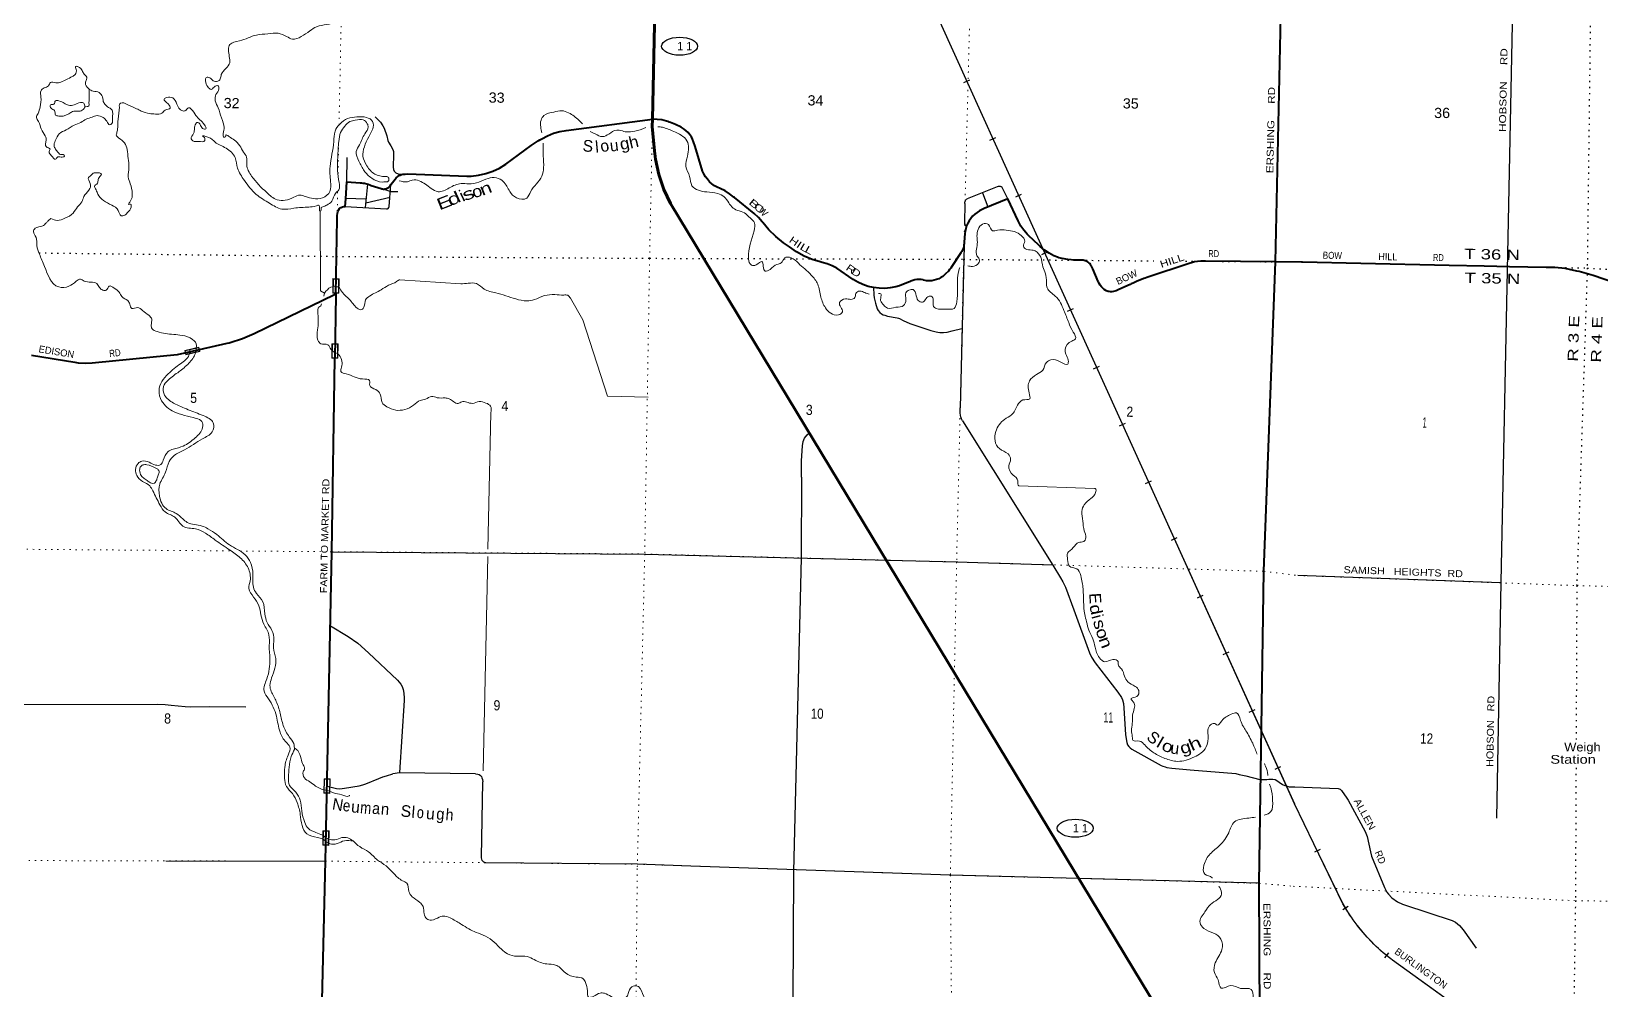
# Model space of a CAD drawing. Header units: feet. Extents: x -489137 to -242534, y 368785 to 558127.
# Drawn here: x -357801 to -330846, y 379357 to 395815 of the extents above; entities that cross this region are included whole.
import ezdxf
from ezdxf.enums import TextEntityAlignment as Align

# ---------------------------------------------------------------- set-up
doc = ezdxf.new("R2010")
doc.units = ezdxf.units.FT
doc.header["$LTSCALE"] = 70
doc.header["$PDMODE"] = 32
doc.header["$PDSIZE"] = 35
doc.linetypes.add('DOTTED', pattern=[1.5, 0.3, -1.2])
for name, color, linetype, lineweight in [('17', 7, 'Continuous', 25), ('23', 7, 'Continuous', 70), ('26', 7, 'Continuous', 40), ('27', 7, 'Continuous', 13), ('29', 7, 'Continuous', 25), ('34', 7, 'Continuous', 25), ('39', 7, 'Continuous', 13), ('6', 7, 'DOTTED', 25), ('61', 7, 'Continuous', 13), ('7', 7, 'DOTTED', 13)]:
    doc.layers.add(name, color=color, linetype=linetype, lineweight=lineweight)
for name, color, linetype in [('30', 7, 'Continuous'), ('41', 7, 'Continuous'), ('45', 7, 'Continuous')]:
    doc.layers.add(name, color=color, linetype=linetype)

msp = doc.modelspace()

# ---------------------------------------------------------------- linework, layer by layer
at = {"layer": '17'}
for centre in [(-346666.09, 395560.95), (-339869.85, 382128.61)]:
    msp.add_ellipse(centre, major_axis=(-309.24, 1), ratio=0.500121, dxfattribs=at)
at = {"layer": '23'}
for points in [[(-347133.64, 394306.17), (-347070, 397285.95), (-346938, 402604.95)], [(-336857.7, 376386.15), (-346824.29, 392857.56), (-346935.48, 393101.65), (-347020.54, 393356.02), (-347078.55, 393617.89), (-347085.95, 393664.83), (-347100.6, 393762.3), (-347136.27, 394182.87), (-347133.64, 394306.17)]]:
    msp.add_lwpolyline(points, dxfattribs=at)
at = {"layer": '26'}
for p, q in [((-335964.96, 391853.3), (-336433.02, 391857.41)), ((-352743.26, 381835.91), (-352719.42, 382977.9))]:
    msp.add_line(p, q, dxfattribs=at)
for points in [[(-336433.02, 391857.41), (-336433, 391857.95), (-336315.95, 397132.94), (-336315.42, 397156.84)], [(-352570.05, 391307.36), (-352550.38, 392588.95), (-352550, 392614.23), (-352548.75, 392638.95), (-352548.12, 392651.4), (-352542.33, 392688.44), (-352541.19, 392692.9), (-352534.88, 392717.63), (-352525.23, 392742.9), (-352523.98, 392745.62), (-352508.76, 392770.58), (-352483.74, 392791.23), (-352482.38, 392792.12), (-352481.69, 392792.47), (-352456.58, 392802.98), (-352431.69, 392805.58), (-352409, 392807.95), (-352400, 392941.95), (-352385, 393228.95), (-352155.76, 393216.16), (-352130.52, 393213.69), (-352105.76, 393210.23), (-352077.99, 393206.35), (-352038.79, 393196.61), (-352013.89, 393189.55), (-351988.79, 393180), (-351965, 393170.95), (-351794.51, 393117.16), (-351781.85, 393112.78), (-351768.81, 393109.74), (-351755.52, 393108.08), (-351742.12, 393107.82), (-351728.78, 393108.96), (-351715.62, 393111.48), (-351702.8, 393115.38), (-351690.46, 393120.58), (-351678.73, 393127.05), (-351667.75, 393134.72), (-351662.04, 393139.66), (-351639.96, 393164.59), (-351620.61, 393189.66), (-351553.43, 393276.68), (-351534.14, 393301.66), (-351509.12, 393323.05), (-351503.66, 393327.25), (-351484.87, 393338.81), (-351464.97, 393348.35), (-351444.19, 393355.75), (-351422.74, 393360.94), (-351400.87, 393363.86), (-351378.81, 393364.47), (-351336, 393365.95), (-350323, 393326.95), (-350291.03, 393327.56), (-350246.6, 393329.68), (-350120.05, 393344.71), (-349995.77, 393372.88), (-349875.11, 393413.89), (-349759.4, 393467.29), (-349649.91, 393532.49), (-349216, 393855.95), (-349094, 393934.79), (-349067.9, 393951.63), (-349044, 393966.38), (-349033.66, 393972.76), (-348935.19, 394024.14), (-348831.89, 394064.94), (-348724.89, 394094.72), (-348615.37, 394113.15), (-347133.64, 394306.17)], [(-342331.18, 391533.01), (-342371.2, 391530.02), (-342411.3, 391531.22), (-342426.06, 391533.22), (-342451.14, 391536.63), (-342476.06, 391543.31), (-342485.15, 391545.74), (-342520.01, 391551.26), (-342555.26, 391553.1), (-342590.5, 391551.24), (-342625.36, 391545.72), (-342659.45, 391536.57), (-342692.4, 391523.92), (-342697.63, 391521.53), (-342732, 391507.95), (-342888, 391446.95), (-342953.62, 391427.85), (-343047.5, 391409.44), (-343142.8, 391400.94), (-343238.46, 391402.46), (-343333.44, 391413.96), (-343426.7, 391435.33), (-343517.21, 391466.33), (-343603.99, 391506.62), (-343686.08, 391555.76), (-343966.46, 391747.74), (-344045.84, 391789.94), (-344129.19, 391823.62), (-344215.61, 391848.39), (-344251.03, 391855.78), (-344388.18, 391897.59), (-344526.08, 391955.64), (-344657.16, 392027.79), (-344779.98, 392113.24), (-344880.14, 392186.49), (-345011.96, 392290.17), (-345132.23, 392407.06), (-345236.68, 392531.97), (-345245.99, 392543.98), (-345311.12, 392618.17), (-345383.65, 392685.15), (-345726.34, 392963.76), (-345732.75, 392969.26), (-345806.78, 393025.79), (-345886.31, 393074.27), (-345970.48, 393114.16), (-345971.57, 393114.59), (-346021.5, 393136.99), (-346068.82, 393164.5), (-346113, 393196.8), (-346153.56, 393233.54), (-346190.06, 393274.31), (-346222.1, 393318.69), (-346249.32, 393366.16), (-346271.43, 393416.22), (-346399, 393838.95), (-346425.81, 393920.34), (-346442.76, 393962.78), (-346464.06, 394003.22), (-346489.46, 394041.2), (-346518.7, 394076.32), (-346551.45, 394108.2), (-346587.35, 394136.47), (-346606.64, 394149.34), (-346638.1, 394167.93), (-346739.5, 394218.7), (-346820.65, 394249.2), (-346845.88, 394258.69), (-346870.65, 394266.94), (-346894.07, 394274.75), (-346972.35, 394293.59), (-347052.16, 394304.15), (-347132.65, 394306.3), (-347133.64, 394306.17)], [(-336433.02, 391857.41), (-337632, 391867.95), (-337690, 391868.95), (-337716.13, 391869.15), (-337769.33, 391865.38), (-337821.85, 391856.08), (-337873.11, 391841.34), (-337895, 391834.95), (-338641.9, 391585.98), (-338667.16, 391577.56), (-338691.9, 391568.38), (-338818.19, 391521.52), (-338878.32, 391493.35), (-338911.65, 391477.74), (-338928.32, 391469.95), (-339119.13, 391380.77), (-339143.78, 391369.25), (-339169.13, 391358.14), (-339190.39, 391351.15), (-339214.68, 391345.89), (-339239.37, 391343.21), (-339264.22, 391343.12), (-339288.94, 391345.62), (-339294.26, 391346.51), (-339303.23, 391348.57), (-339321.76, 391354.36), (-339339.58, 391362.06), (-339347.34, 391366.42), (-339372.29, 391382.78), (-339397.34, 391404.26), (-339397.67, 391404.54), (-339420.59, 391428.8), (-339440.86, 391455.31), (-339458.24, 391483.8), (-339472.54, 391513.95), (-339474.03, 391517.63), (-339570, 391737.95), (-339598.01, 391793.43), (-339601.07, 391798.94), (-339610.95, 391814.12), (-339622.37, 391828.17), (-339635.2, 391840.96), (-339649.29, 391852.34), (-339664.49, 391862.18), (-339680.64, 391870.38), (-339697.56, 391876.84), (-339715.06, 391881.5), (-339732.95, 391884.31), (-339836, 391885.95), (-339876.73, 391886.69), (-339999.1, 391897.46), (-340092.93, 391912.92), (-340125.09, 391921.07), (-340150.16, 391927.42), (-340175.09, 391937.4), (-340237.61, 391962.43), (-340320.99, 392006.43), (-340399.32, 392058.89), (-340471.73, 392119.26), (-340494.25, 392140.86), (-340673.99, 392310.31), (-340698.93, 392334.05), (-340720.04, 392359.11), (-340753.99, 392399.41), (-340802.72, 392471.35), (-340843.66, 392547.99), (-340848.95, 392559.5), (-341028, 392940.95), (-341434, 392775.95), (-341512.71, 392734.17), (-341555.95, 392707.31), (-341596.14, 392676.08), (-341632.85, 392640.82), (-341665.67, 392601.91), (-341692.04, 392563.39), (-341716.34, 392520.67), (-341736.04, 392475.64), (-341750.92, 392428.79), (-341760.83, 392380.65), (-341765, 392342.95), (-341776.4, 392194.78), (-341778.31, 392169.94), (-341781.85, 392144.78), (-341783.44, 392133.49), (-341792.32, 392097.92), (-341804.87, 392063.48), (-341806.19, 392060.72), (-341818.18, 392035.63), (-341834.77, 392010.72), (-341991.01, 391776.06), (-342007.71, 391750.99), (-342027.7, 391726.06), (-342050.29, 391697.89), (-342098.26, 391649.47), (-342129.93, 391622.48), (-342147.56, 391608.22), (-342180.72, 391585.63), (-342216.05, 391566.62), (-342253.18, 391551.41), (-342291.7, 391540.16), (-342331.18, 391533.01)], [(-336689.27, 376556.02), (-336709, 381183.95), (-336629, 386541.95), (-336433.02, 391857.41)], [(-329790.09, 391218.78), (-330976.58, 391619.96), (-331215.94, 391689.89), (-331254.4, 391699.27), (-331279.34, 391705.36), (-331304.4, 391710.43), (-331455.57, 391741.04), (-331634.51, 391758.09), (-331728.85, 391758.95), (-331778.14, 391759.4), (-331778.85, 391759.41), (-332413.65, 391772.21), (-332848.43, 391785.01), (-333448.65, 391795.8), (-334964.11, 391826.81), (-335964.96, 391853.3)], [(-354913.91, 390353.56), (-354439.18, 390460.11), (-354401.13, 390468.65), (-354389.18, 390471.63), (-354383.83, 390472.97), (-354173.78, 390539), (-353971.78, 390626.62), (-352595.56, 391294.97), (-352570.05, 391307.36), (-352570.43, 391282.11), (-352587.07, 390197.89)], [(-357801.89, 390256.44), (-357052.71, 390131.72), (-356996.73, 390124.32), (-356876.32, 390117.74), (-356755.89, 390123.78), (-356699, 390128.95), (-355475.24, 390247.04), (-355293.79, 390268.2), (-354913.91, 390353.56)], [(-352719.42, 382977.9), (-352638, 386877.95), (-352587.07, 390197.89)], [(-352846.95, 377503.94), (-352749, 381560.95), (-352743.26, 381835.91)]]:
    msp.add_lwpolyline(points, dxfattribs=at)
at = {"layer": '29'}
for p, q in [((-352385, 393228.95), (-352375, 393647.95)), ((-352029, 393191.95), (-352065.47, 392787.81)), ((-351655.34, 392805.98), (-351624, 393184.95)), ((-341213.86, 393144.61), (-341726.1, 392939.71)), ((-341465, 393042.95), (-341371, 392802.95)), ((-341028, 392940.95), (-341120.17, 393123.35)), ((-352409, 392807.95), (-351704.11, 392766.13)), ((-352399, 392948.95), (-352054, 392937.95)), ((-352059, 392870.95), (-351641, 392969.95)), ((-341781, 392139.95), (-341849, 389348.95)), ((-332562.32, 386344.84), (-336046.42, 386469.85)), ((-352664, 385602.95), (-352359.23, 385419.63)), ((-355491, 381566.95), (-352751, 381562.95))]:
    msp.add_line(p, q, dxfattribs=at)
for points in [[(-332297.03, 399330.73), (-332562.56, 386355.9), (-332637.09, 382301.84)], [(-351895, 394349.95), (-351806.71, 394255.36), (-351762.33, 394195.42), (-351740.15, 394153.25), (-351697.99, 394020.05), (-351680.24, 393940.14), (-351669.15, 393913.5), (-351624.77, 393851.34), (-351591.49, 393784.75), (-351580.4, 393751.45), (-351580.4, 393700.39), (-351589.27, 393485.07), (-351582.62, 393440.67), (-351567.09, 393411.81), (-351540.46, 393385.18), (-351502.75, 393369.64), (-351414, 393360.76)], [(-351741, 393104.95), (-351634, 393067.95), (-351508, 393062.95)], [(-341120.17, 393123.35), (-341128.58, 393134.15), (-341141.89, 393143.03), (-341155.2, 393148.58), (-341175.17, 393150.8), (-341191.81, 393150.8), (-341213.86, 393144.61)], [(-351704.11, 392766.13), (-351684.69, 392769.17), (-351671.38, 392775.83), (-351661.39, 392788.04), (-351655.34, 392805.98)], [(-341767.07, 392858.96), (-341767, 392833.95), (-341773, 392548.95)], [(-341767.07, 392858.96), (-341766.19, 392879.42), (-341763.42, 392894.4), (-341756.21, 392909.39), (-341747.88, 392921.04), (-341737.35, 392932.14), (-341726.1, 392939.71)], [(-341773, 392548.95), (-341770.9, 392520.9), (-341766.46, 392504.81), (-341762.03, 392494.27), (-341754.81, 392483.72), (-341738.73, 392465.96)], [(-343338.76, 391414.6), (-343331.83, 391291.62), (-343323.51, 391237.23), (-343300.77, 391147.32), (-343271.92, 391051.87), (-343256.39, 391020.78), (-343229.76, 390988.6), (-343196.48, 390963.07), (-343169.85, 390949.75), (-343143.23, 390939.76), (-343094.42, 390925.33), (-342930.23, 390896.47), (-342905.82, 390889.82), (-342889.17, 390882.05), (-342825.94, 390849.85), (-342710.57, 390801.01), (-342353.34, 390676.69), (-342260.7, 390653.39), (-342231.85, 390647.84), (-342195.8, 390643.39), (-342163.07, 390642.29), (-342130.9, 390643.4), (-342071.55, 390650.05), (-341982.8, 390670.03), (-341818.61, 390714.43)], [(-341806.34, 389125.11), (-341823.02, 389161.56), (-341836.33, 389194.86), (-341841.88, 389218.17), (-341846.87, 389262.58), (-341849, 389348.95)], [(-341806.34, 389125.11), (-340253, 386644.95), (-340124.74, 386430.51)], [(-344575.29, 388157.95), (-344571.04, 388441.18), (-344555.5, 388696.48), (-344542.19, 388771.95), (-344520, 388829.67), (-344475.63, 388885.17), (-344442.34, 388916.25)], [(-344575.29, 388157.95), (-344577, 386774.95), (-344710, 381386.95), (-344725.09, 378035.95)], [(-352638, 386877.95), (-347266, 386838.95), (-341908, 386702.95), (-340255, 386650.95)], [(-340124.74, 386430.51), (-340085.64, 386363.25), (-340040.16, 386267.8), (-339893.72, 385881.53), (-339627.46, 385144.49), (-339589.73, 385064.56), (-339529.83, 384971.33), (-339139.31, 384465.17), (-339077.18, 384376.36), (-339059.43, 384336.42), (-339043.9, 384272.02), (-339037.25, 384194.34), (-339006.18, 383732.58)], [(-352359.23, 385419.63), (-352192.18, 385304.95), (-352010.23, 385140.67), (-351513.19, 384674.46), (-351456.61, 384601.19), (-351434.42, 384561.23), (-351415.56, 384510.17), (-351401.14, 384450.23), (-351397.51, 384364)], [(-359454, 384187.95), (-358118, 384252.95), (-355637, 384257.57)], [(-355637, 384257.57), (-355502.79, 384252.66), (-355400.72, 384241.56), (-355161.08, 384221.58), (-355065.66, 384214.92), (-354743.92, 384217.14), (-354118.18, 384214.92)], [(-351397.51, 384364), (-351397, 384324.95), (-351478, 383085.95)], [(-339006.18, 383732.58), (-338986.21, 383599.36), (-338971.23, 383561.62), (-338951.26, 383533.87), (-338926.85, 383509.45), (-338897.46, 383488.36), (-338393.78, 383207.53), (-338364.94, 383195.32), (-338328.32, 383182), (-338298.37, 383174.23), (-338214.06, 383159.8), (-337894.55, 383133.16), (-337113.52, 383066.56), (-337055.81, 383053.24), (-336940.45, 383026.6), (-336700.81, 382968.88), (-336649.76, 382964.44), (-336581, 382968.88), (-336545.48, 382973.32), (-336478.91, 382973.32), (-336438.99, 382964.44), (-336405.69, 382948.9), (-336367.99, 382920.04), (-336308.06, 382882.3), (-336270.36, 382862.33), (-336229.55, 382849.56), (-336197.94, 382842.9), (-336170.2, 382840.68), (-336101.36, 382840.32)], [(-352722.1, 382849.6), (-352560.52, 382809.61), (-352500.61, 382807.39), (-352422.94, 382816.27), (-352172.21, 382856.23), (-352107.86, 382873.99), (-352059.04, 382893.97), (-351834.93, 382982.77), (-351763.93, 383011.63), (-351704.02, 383031.61), (-351591.31, 383062.09)], [(-350171, 383060.95), (-351480, 383081.95), (-351591.31, 383062.09)], [(-350171, 383060.95), (-350129.7, 383056.04), (-350111.95, 383049.38), (-350087.54, 383033.84), (-350070.9, 383014.97), (-350060.92, 382994.99), (-350052.04, 382968.35), (-350044.77, 382926.93)], [(-350069.22, 381622.93), (-350070, 381631.95), (-350044.77, 382926.93)], [(-336101.36, 382840.32), (-335353.23, 382809.22), (-335337.25, 382806.03), (-335320.02, 382797.98), (-335297.29, 382778.84), (-335202.98, 382644.52), (-335180.53, 382608.98), (-334888.08, 382075.24), (-334854.96, 381985.66), (-334801.77, 381723.44), (-334782.05, 381651.86), (-334559.55, 381108.95), (-334517.24, 381032.63), (-334491.67, 380994.25), (-334430.17, 380934.03), (-334335.02, 380863.12), (-334248.3, 380825.47), (-334216.73, 380811.95), (-333398.32, 380546.5), (-333341.12, 380517.99), (-333270.44, 380456.95), (-333209.74, 380383.28), (-332983.32, 380067.61)], [(-349993, 381535.95), (-350013.78, 381540.86), (-350027.1, 381548.63), (-350044.85, 381563.06), (-350057.05, 381577.49), (-350064.82, 381597.47), (-350069.22, 381622.93)], [(-336709, 381183.95), (-342018, 381324.95), (-346475, 381475.95), (-347390, 381511.95), (-349993, 381535.95)]]:
    msp.add_lwpolyline(points, dxfattribs=at)
at = {"layer": '34', "lineweight": 13}
for p, q in [((-346609.78, 405715.33), (-336103, 382538.95)), ((-336101.42, 382538.38), (-335270.93, 380832.22)), ((-334422.52, 379865.6), (-327045.87, 374549.69))]:
    msp.add_line(p, q, dxfattribs=at)
at = {"layer": '34'}
for p, q in [((-341783.21, 394939.07), (-341682.47, 394984.74)), ((-341337.27, 393949.07), (-341236.53, 393994.74)), ((-340892.19, 392973.61), (-340791.45, 393019.28)), ((-340446.25, 391983.61), (-340345.51, 392029.28)), ((-340001.16, 391008.14), (-339900.42, 391053.81)), ((-339555.23, 390018.15), (-339454.49, 390063.82)), ((-339110.14, 389042.68), (-339009.4, 389088.35)), ((-338664.2, 388052.69), (-338563.46, 388098.36)), ((-338219.12, 387077.22), (-338118.38, 387122.89)), ((-337773.18, 386087.22), (-337672.44, 386132.89)), ((-337328.1, 385111.76), (-337227.36, 385157.43)), ((-336882.16, 384121.76), (-336781.42, 384167.43)), ((-336437.07, 383146.29), (-336336.33, 383191.96)), ((-335661.68, 381764.33), (-335762.02, 381715.49)), ((-335181.21, 380785.55), (-335276.76, 380727.9)), ((-334487.07, 379988.08), (-334557.27, 379901.35))]:
    msp.add_line(p, q, dxfattribs=at)
for points in [[(-347148.12, 406721.89), (-346906.18, 406358.34), (-346855.78, 406236.49), (-346802.91, 406116.55), (-346747.94, 405997.45), (-346691.3, 405878.23), (-346632.15, 405760.85), (-346608.79, 405715.81), (-336105.78, 382547.76)], [(-328144.13, 375339.8), (-334423.18, 379864.7), (-334450.81, 379885.76), (-334494.01, 379919.44), (-334536.55, 379953.87), (-334578.56, 379989.31), (-334619.78, 380025.21), (-334660.74, 380061.97), (-334700.61, 380099.34), (-334740.24, 380137.57), (-334778.77, 380176.42), (-334816.93, 380215.85), (-334854.25, 380255.75), (-334891.06, 380296.65), (-334926.79, 380338.17), (-334961.96, 380380), (-334996.61, 380422.84), (-335030.3, 380465.88), (-335063.32, 380509.65), (-335095.41, 380554.31), (-335126.77, 380599.01), (-335157.5, 380644.43), (-335187.27, 380690.77), (-335216.33, 380737.12), (-335244.59, 380783.95), (-335271.91, 380831.7), (-336105.77, 382548.2)]]:
    msp.add_lwpolyline(points, dxfattribs=at)
at = {"layer": '34', "lineweight": 13}
msp.add_arc((-332536.42, 382376.68), 3140.53, 209.45792, 233.08938, dxfattribs=at)
at = {"layer": '39'}
for p, q in [((-351470, 391550.95), (-350426, 391479.95)), ((-352767, 391320.95), (-352778.04, 391268.75)), ((-349910, 389264.95), (-349958.78, 386920.32)), ((-340838, 388011.95), (-339540.66, 387963.59)), ((-349961.37, 386796.17), (-350038, 383112.95))]:
    msp.add_line(p, q, dxfattribs=at)
for points in [[(-352840, 392725.95), (-352837, 391356.95), (-352767, 391320.95)], [(-348541, 391230.95), (-348330, 390862.95), (-347903, 389551.95), (-347205, 389533.95)]]:
    msp.add_lwpolyline(points, dxfattribs=at)
msp.add_arc((-351705.33, 393275.16), 46.63, 246.98073, 92.10332, dxfattribs=at)
for points in [[(-352438, 396259.95), (-352457, 396160.95), (-352507, 396066.95), (-352577, 395986.95), (-352725, 395933.95), (-352903, 395893.95), (-353019, 395824.95), (-353167, 395724.95), (-353317, 395682.95), (-353418, 395727.95), (-353563, 395781.95), (-353738, 395773.95), (-353937, 395752.95), (-354229, 395650.95), (-354391, 395589.95), (-354401, 395383.95), (-354395, 395276.95), (-354461, 395178.95), (-354539, 395072.95), (-354558, 394997.95), (-354601, 394957.95), (-354679, 394968.95), (-354735, 395017.95), (-354796, 395024.95), (-354808, 394964.95), (-354769, 394862.95), (-354715, 394817.95), (-354662, 394857.95), (-354595, 394882.95), (-354580, 394828.95), (-354630, 394733.95), (-354643, 394622.95), (-354592, 394502.95), (-354536, 394328.95), (-354489, 394164.95), (-354505, 394059.95), (-354493, 393996.95), (-354467, 394004.95), (-354460, 394038.95), (-354414, 394013.95), (-354312, 393947.95), (-354222, 393851.95), (-354157, 393739.95), (-354104, 393656.95), (-354101, 393525.95), (-354019, 393330.95), (-353758, 393046.95), (-353581, 392924.95), (-353442, 392913.95), (-353292, 392967.95), (-353189, 393003.95), (-353090, 392977.95), (-352959, 392943.95), (-352801, 392956.95), (-352673, 393067.95), (-352663, 393235.95), (-352670, 393494.95), (-352606, 393921.95), (-352585, 394099.95), (-352505, 394223.95), (-352371, 394317.95), (-352209, 394345.95), (-352045, 394337.95), (-351941, 394265.95), (-351937, 394140.95), (-352007, 394005.95), (-352082, 393830.95), (-352106, 393667.95), (-352037, 393504.95), (-351900, 393361.95), (-351723, 393321.95), (-351707.04, 393321.76)], [(-356567.76, 394609.42), (-356590.71, 394714.77), (-356638.55, 394765.85), (-356737.22, 394789.24), (-356821.48, 394834.69), (-356872.82, 394930.27), (-356855.95, 394988.68), (-356851.39, 395031.06), (-356895.22, 395080.07), (-356928.75, 395145.13), (-356994.67, 395204.51), (-357041.01, 395213.14), (-357031.54, 395162.51), (-357048.78, 395073.8), (-357099.68, 395040.05), (-357294.71, 394945.35), (-357381.71, 394932.23), (-357474.54, 394937.36), (-357509.59, 394879.17), (-357580.71, 394843.64), (-357635.79, 394797.81), (-357637.15, 394686.68), (-357651.3, 394521.15), (-357687.03, 394406.38), (-357714.15, 394335.98), (-357676.65, 394264.81), (-357631.74, 394138.99), (-357562.5, 394020.97), (-357547.34, 393939.96), (-357560.27, 393873.43), (-357548.6, 393836.91), (-357480.49, 393791.65), (-357497.26, 393741.33), (-357459.57, 393686.33), (-357387.67, 393620.82), (-357344.79, 393658.71), (-357270.11, 393655.8), (-357231.52, 393673.54), (-357253.43, 393698.04), (-357299.85, 393700.61), (-357331.91, 393721.2), (-357373.65, 393776.25), (-357409.23, 393839.31), (-357389.84, 393938.1), (-357321.72, 394058.55), (-357203.79, 394123.84), (-357065.47, 394205.06), (-356951.8, 394252.22), (-356860.25, 394307.73), (-356754.78, 394344.88), (-356673.71, 394368.17), (-356569.08, 394336.63), (-356507.25, 394273.26), (-356453.48, 394212), (-356418.9, 394231.8), (-356407.67, 394324.62), (-356404.59, 394411.48), (-356423.99, 394476.37), (-356478.11, 394509.34), (-356530.07, 394554.41), (-356567.76, 394609.42)], [(-356883.92, 394518.17), (-356901.33, 394581.01), (-356955.7, 394593.78), (-357065.21, 394556.68), (-357162.28, 394545.69), (-357236.57, 394580.92), (-357328.96, 394622.43), (-357389.53, 394623.14), (-357414.46, 394566.85), (-357473.21, 394551.38), (-357461.76, 394496.68), (-357405.72, 394455.61), (-357392.11, 394413.01), (-357386.49, 394376.57), (-357330.13, 394361.76), (-357269.6, 394357.01), (-357210.82, 394374.5), (-357158, 394400.15), (-357092.92, 394437.78), (-356997.94, 394442.72), (-356929.06, 394460.1), (-356896.38, 394490.02), (-356883.92, 394518.17)], [(-352728, 392829.95), (-352797, 392802.95), (-352824, 392790.95), (-352822, 392750.95), (-352841, 392724.95), (-352860, 392825.95), (-352906, 392819.95), (-353038, 392797.95), (-353294, 392777.95), (-353499, 392762.95), (-353711, 392863.95), (-353940, 393015.95), (-354143, 393254.95), (-354259, 393468.95), (-354302, 393646.95), (-354457, 393808.95), (-354644, 393911.95), (-354768, 393999.95), (-354862, 394019.95), (-354830, 393990.95), (-354823, 393939.95), (-354930, 393922.95), (-355029, 393934.95), (-355055, 393968.95), (-355015, 394061.95), (-355000, 394147.95), (-354977, 394228.95), (-354957, 394248.95), (-354922, 394242.95), (-354887, 394178.95), (-354825, 394135.95), (-354806, 394139.95), (-354828, 394212.95), (-354906, 394294.95), (-354975, 394371.95), (-355057, 394480.95), (-355105, 394504.95), (-355146, 394458.95), (-355201, 394449.95), (-355253, 394476.95), (-355300, 394567.95), (-355373, 394671.95), (-355476, 394680.95), (-355523, 394651.95), (-355453, 394569.95), (-355418, 394496.95), (-355503, 394461.95), (-355558, 394411.95), (-355672, 394394.95), (-355771, 394403.95), (-355915, 394445.95), (-355994, 394487.95), (-356146, 394555.95), (-356271, 394579.95), (-356286, 394559.95), (-356290, 394512.95), (-356313, 394308.95), (-356321, 394133.95), (-356336, 394064.95), (-356343, 394036.95), (-356297, 393983.95), (-356203, 393899.95), (-356156, 393785.95), (-356139, 393633.95), (-356125, 393478.95), (-356137, 393314.95), (-356102, 393195.95), (-356068, 393036.95), (-356112, 392881.95), (-356131, 392843.95), (-356097, 392845.95), (-356089, 392794.95), (-356143, 392710.95), (-356196, 392658.95), (-356259, 392647.95), (-356308, 392738.95), (-356422, 392830.95), (-356660, 393019.95), (-356689, 393092.95), (-356713, 393165.95), (-356678, 393193.95), (-356655, 393256.95), (-356628, 393320.95), (-356599, 393358.95), (-356702, 393387.95), (-356765, 393358.95), (-356789, 393328.95), (-356820, 393304.95), (-356789, 393201.95), (-356813, 393088.95), (-356899, 392976.95), (-356934, 392889.95), (-357008, 392801.95), (-357084, 392695.95), (-357226, 392604.95), (-357356, 392567.95), (-357469, 392600.95)], [(-356883.92, 394518.17), (-356845.19, 394524.82), (-356818.63, 394530.14), (-356811.54, 394581.49), (-356807.63, 394646.6), (-356806.96, 394701.15), (-356808, 394820.57)], [(-349030.93, 394071.15), (-349052, 394174.95), (-349047, 394289.95), (-348996, 394370.95), (-348829, 394428.95), (-348690, 394451.95), (-348573, 394415.95), (-348397, 394290.95), (-348336.48, 394226.5)], [(-351723.56, 393232.24), (-351774, 393226.95), (-351953, 393293.95), (-352085, 393418.95), (-352174, 393587.95), (-352220, 393749.95), (-352166, 393866.95), (-352073, 394056.95), (-352015, 394173.95), (-352031, 394228.95), (-352100, 394297.95), (-352238, 394287.95), (-352329, 394266.95), (-352417, 394186.95), (-352489, 394079.95), (-352521, 393926.95), (-352540, 393654.95), (-352543, 393423.95), (-352516, 393217.95), (-352521, 393094.95), (-352578, 393032.95), (-352639, 392899.95), (-352728, 392829.95)], [(-348200, 394096.95), (-348115, 394052.95), (-347992, 394008.95), (-347883, 394051.95), (-347747, 394119.95), (-347702, 394117.95), (-347599, 394092.95), (-347482, 394093.95), (-347301, 394138.95), (-347246.41, 394162.53)], [(-347038.25, 394176.79), (-346963, 394167.95), (-346768, 394096.95), (-346640, 394032.95), (-346540, 393936.95), (-346532, 393674.95), (-346557, 393496.95), (-346494, 393320.95), (-346454, 393164.95), (-346344, 393086.95), (-346200, 393057.95), (-346012, 393028.95), (-345902, 392975.95), (-345823, 392871.95), (-345749, 392780.95), (-345641, 392730.95), (-345529, 392680.95), (-345457, 392612.95), (-345379, 392525.95), (-345387, 392391.95), (-345483, 391930.95), (-345456, 391822.95), (-345430, 391798.95), (-345353, 391805.95), (-345254, 391860.95), (-345229, 391781.95), (-345197, 391696.95), (-345112, 391725.95), (-344994, 391813.95), (-344921, 391838.95), (-344863, 391924.95), (-344752, 391927.95), (-344626, 391833.95), (-344404, 391630.95), (-344295, 391473.95), (-344239, 391252.95), (-344161, 391065.95), (-344071, 390973.95), (-343940, 390944.95), (-343871, 390999.95), (-343898, 391076.95), (-343919, 391160.95), (-343818, 391219.95), (-343723, 391212.95), (-343654, 391241.95), (-343641, 391310.95), (-343572, 391355.95), (-343485, 391328.95), (-343408.72, 391299.68)], [(-351485.42, 393250.52), (-351343, 393232.95), (-351259, 393260.95), (-351138, 393247.95), (-350933, 393117.95), (-350815, 393061.95), (-350624, 393126.95), (-350421, 393202.95), (-350290, 393197.95), (-350116, 393223.95), (-349956, 393290.95), (-349814, 393300.95), (-349696, 393236.95), (-349583, 393063.95), (-349469, 392955.95), (-349292, 392951.95), (-349226, 393059.95), (-349033, 393329.95), (-349002, 393475.95), (-349010, 393673.95), (-349010.74, 393895.95)], [(-357469, 392600.95), (-357518, 392552.95), (-357551, 392520.95), (-357606, 392473.95), (-357737, 392432.95), (-357766, 392375.95), (-357721, 392276.95), (-357709, 392138.95), (-357664, 391990.95), (-357576, 391779.95), (-357332, 391425.95), (-357158, 391437.95), (-357030, 391524.95), (-356959, 391560.95), (-356894, 391527.95), (-356777, 391509.95), (-356679, 391482.95), (-356633, 391416.95), (-356573, 391371.95), (-356515, 391369.95), (-356467, 391439.95), (-356379, 391405.95), (-356293, 391334.95), (-356249, 391260.95), (-356147, 391190.95), (-356110, 391127.95), (-356076, 391056.95), (-355977, 391071.95), (-355891, 391022.95), (-355785, 390938.95), (-355733, 390870.95), (-355744, 390771.95), (-355727, 390707.95), (-355641, 390659.95), (-355498, 390625.95), (-355213, 390593.95), (-355032, 390523.95), (-354963, 390419.95), (-354968.33, 390385.07)], [(-341717.83, 391786.91), (-341636, 391779.95), (-341530, 391833.95), (-341521, 391905.95), (-341559, 391960.95), (-341568, 392073.95), (-341552, 392197.95), (-341559, 392298.95), (-341539, 392411.95), (-341463, 392505.95), (-341361, 392495.95), (-341291, 392390.95), (-341208, 392401.95), (-341057, 392399.95), (-340912, 392375.95), (-340797, 392306.95), (-340738, 392209.95), (-340759, 392125.95), (-340703, 392069.95), (-340592, 392056.95), (-340527, 392021.95), (-340452, 391904.95), (-340441, 391833.95), (-340368, 391589.95), (-340352, 391408.95), (-340214, 391267.95), (-340125, 391155.95), (-340065, 391023.95), (-339983, 390813.95), (-339905, 390650.95), (-339866, 390533.95), (-339931, 390494.95), (-340010, 390436.95), (-340035, 390271.95), (-339990, 390165.95), (-340000, 390101.95), (-340119, 390133.95), (-340288, 390175.95), (-340366, 390129.95), (-340430, 389995.95), (-340536, 389919.95), (-340654, 389814.95), (-340663, 389604.95), (-340652, 389502.95), (-340769, 389484.95), (-340861, 389392.95), (-340964, 389229.95), (-341086, 389150.95), (-341234, 388943.95), (-341248, 388782.95), (-341173, 388648.95), (-341025, 388557.95), (-340980, 388466.95), (-341011, 388355.95), (-340937, 388194.95), (-340859, 388094.95), (-340838, 388011.95), (-340832.53, 388011.5)], [(-342727, 391372.95), (-342657, 391381.95), (-342601, 391271.95), (-342550, 391178.95), (-342475, 391171.95), (-342418, 391245.95), (-342343, 391264.95), (-342309, 391201.95), (-342305, 391092.95), (-342259, 391053.95), (-342099, 391045.95), (-341950, 391057.95), (-341904, 391170.95), (-341893, 391384.95), (-341873, 391701.95), (-341854.28, 391761.09)], [(-352767, 391320.95), (-352660, 391419.95), (-352516, 391425.95)], [(-352516, 391425.95), (-352458, 391329.95), (-352336, 391210.95), (-352205, 391063.95), (-352126, 391036.95), (-352089, 391078.95), (-352060, 391203.95), (-351992, 391269.95), (-351793, 391376.95), (-351669, 391453.95), (-351527, 391518.95), (-351499, 391538.95), (-351470, 391550.95)], [(-350426, 391479.95), (-350297, 391489.95), (-350156, 391482.95), (-350022, 391389.95), (-349826, 391324.95), (-349482, 391219.95), (-349287, 391186.95), (-349161, 391207.95), (-348987, 391276.95), (-348811, 391294.95), (-348654, 391286.95), (-348587, 391281.95), (-348541, 391230.95)], [(-352816.58, 391136.79), (-352830, 391101.95), (-352865, 391075.95), (-352875, 391059.95), (-352880, 390964.95), (-352884, 390691.95), (-352878, 390509.95), (-352828, 390450.95), (-352709, 390431.95), (-352656, 390355.95), (-352534.11, 390277.01)], [(-343250.8, 391314.91), (-343212, 391306.95), (-343212, 391234.95), (-343214, 391190.95), (-343161, 391114.95), (-343095, 391061.95), (-342951, 391075.95), (-342819, 391104.95), (-342780, 391205.95), (-342780, 391326.95), (-342727, 391372.95)], [(-352798.15, 381944.42), (-352887, 381968.95), (-353068, 382032.95), (-353152, 382175.95), (-353182, 382365.95), (-353236, 382568.95), (-353316, 382722.95), (-353420, 382847.95), (-353451, 382987.95), (-353448, 383179.95), (-353393, 383382.95), (-353361, 383525.95), (-353427, 383607.95), (-353530, 383776.95), (-353593, 384055.95), (-353729, 384350.95), (-353804, 384484.95), (-353757, 384692.95), (-353704, 385037.95), (-353715, 385267.95), (-353721, 385451.95), (-353806, 385634.95), (-353858, 385794.95), (-353893, 385950.95), (-353984, 386099.95), (-354065, 386247.95), (-354043, 386380.95), (-354079, 386599.95), (-354212, 386772.95), (-354396, 386908.95), (-354642, 387077.95), (-354813, 387198.95), (-354983, 387269.95), (-355199, 387316.95), (-355336, 387469.95), (-355501, 387560.95), (-355594, 387684.95), (-355715, 387922.95), (-355768, 388007.95), (-355892, 388086.95), (-355990, 388186.95), (-356013, 388289.95), (-355969, 388394.95), (-355902, 388433.95), (-355777, 388414.95), (-355669, 388366.95), (-355578, 388373.95), (-355536, 388449.95), (-355454, 388596.95), (-355365, 388639.95), (-355192, 388692.95), (-354989, 388833.95), (-354859, 389011.95), (-354872, 389114.95), (-354970, 389166.95), (-355170, 389219.95), (-355351, 389282.95), (-355564, 389468.95), (-355609, 389646.95), (-355560, 389801.95), (-355450, 389935.95), (-355238, 390107.95), (-355094.3, 390251.79), (-355077, 390355.95)], [(-354968.33, 390385.08), (-354983, 390288.95), (-355096, 390115.95), (-355265, 389970.95), (-355451, 389826.95), (-355533, 389714.95), (-355513, 389568.95), (-355359, 389431.95), (-355106, 389317.95), (-354851, 389215.95), (-354676, 389090.95), (-354698, 388936.95), (-354859, 388817.95), (-355173, 388627.95), (-355348, 388530.95), (-355434, 388428.95), (-355495, 388243.95), (-355596, 388038.95), (-355601, 387834.95), (-355488, 387618.95), (-355313, 387535.95), (-355201, 387441.95), (-355123, 387381.95), (-354870, 387318.95), (-354769, 387272.95), (-354617, 387173.95), (-354397, 386995.95), (-354131, 386826.95), (-354037, 386692.95), (-353997, 386493.95), (-353988, 386271.95), (-353937, 386161.95), (-353827, 386018.95), (-353790, 385808.95), (-353751, 385664.95), (-353670, 385527.95), (-353636, 385363.95), (-353643, 385224.95), (-353603, 385046.95), (-353619, 384880.95), (-353674, 384711.95), (-353704, 384582.95), (-353681, 384479.95), (-353594, 384304.95), (-353528, 384103.95), (-353474, 383892.95), (-353371, 383699.95), (-353294, 383581.95), (-353283, 383480.95)], [(-352534.11, 390277.01), (-352517, 390256.95), (-352466, 390149.95), (-352476, 390046.95), (-352483, 389971.95), (-352394, 389932.95), (-352113, 389844.95), (-351992, 389816.95), (-351989, 389733.95), (-351885, 389661.95), (-351809, 389585.95), (-351778, 389442.95), (-351694, 389368.95), (-351543, 389309.95), (-351386, 389320.95), (-351237, 389397.95), (-351121, 389476.95), (-351030, 389499.95), (-350927, 389545.95), (-350830, 389523.95), (-350693, 389518.95), (-350626, 389505.95), (-350544, 389451.95), (-350472, 389422.95), (-350409, 389452.95), (-350324, 389447.95), (-350225, 389425.95), (-350108, 389456.95), (-349993, 389431.95), (-349913, 389377.95), (-349910, 389264.95)], [(-355661, 388311.95), (-355818, 388372.95), (-355885, 388368.95), (-355922, 388341.95), (-355942, 388278.95), (-355913, 388185.95), (-355863, 388136.95), (-355799, 388091.95), (-355737, 388055.95), (-355689, 388055.95), (-355662, 388085.95), (-355639, 388141.95), (-355616, 388210.95), (-355605, 388260.95), (-355621, 388286.95), (-355661, 388311.95)], [(-339540.66, 387963.59), (-339528, 387961.95), (-339521, 387893.95), (-339603, 387791.95), (-339715, 387685.95), (-339757, 387570.95), (-339741, 387404.95), (-339716, 387236.95), (-339690, 387115.95), (-339725, 387052.95), (-339812, 387037.95), (-339904, 386949.95), (-340002, 386852.95), (-340001, 386742.95), (-339970, 386629.95), (-339846, 386585.95), (-339776, 386467.95), (-339737, 386238.95), (-339706, 385801.95), (-339676, 385675.95), (-339636, 385530.95), (-339567, 385381.95), (-339531, 385240.95), (-339505, 385148.95), (-339455, 385054.95), (-339360, 384987.95), (-339226, 385026.95), (-339134, 384994.95), (-339129, 384930.95), (-339075, 384864.95), (-339024, 384738.95), (-338969, 384645.95), (-338840, 384564.95), (-338781, 384491.95), (-338814, 384390.95), (-338912, 384355.95), (-338860, 384276.95), (-338857, 384183.95), (-338885, 384068.95), (-338891, 383927.95), (-338906, 383808.95), (-338890, 383701.95), (-338880, 383639.95), (-338769, 383626.95), (-338677, 383558.95), (-338519, 383423.95), (-338332, 383328.95), (-338113, 383277.95), (-337825, 383352.95), (-337625, 383516.95), (-337590, 383729.95), (-337585, 383842.95), (-337530, 383917.95), (-337473, 383926.95), (-337433, 383899.95), (-337353, 383973.95), (-337190, 384086.95), (-337101, 384112.95), (-337032, 383981.95), (-336939, 383802.95), (-336823, 383587.95), (-336745.9, 383400.7)], [(-353283, 383480.95), (-353337, 383359.95), (-353372, 383176.95), (-353386, 383002.95), (-353365, 382864.95), (-353260, 382746.95), (-353185, 382608.95), (-353157, 382425.95), (-353106, 382229.95), (-353043, 382121.95), (-352917, 382057.95), (-352796.88, 382009.75)], [(-353284.67, 383507), (-353226.65, 383461.86), (-353167.76, 383323.75), (-353130.71, 383216.22), (-353107.22, 383155.32), (-353132.14, 383099.03), (-353111.19, 382995.72), (-353019.15, 382925.93), (-352921.07, 382854.05), (-352781.02, 382788.52), (-352779.9, 382788.26)], [(-336622, 383240.95), (-336601, 383192.95), (-336563, 383046.95), (-336562.48, 383037.03)], [(-352779.9, 382788.26), (-352668.52, 382762.32), (-352611.52, 382735.22), (-352470.55, 382703.25), (-352343.56, 382683.56), (-352333.48, 382694.03)], [(-336533.58, 382886.48), (-336511, 382825.95), (-336481, 382605.95), (-336510, 382413.95), (-336622.76, 382354.39)], [(-336775.17, 382320.08), (-336887, 382302.95), (-337136, 382237.95), (-337235, 382050.95), (-337389, 381836.95), (-337551, 381688.95), (-337660, 381493.95), (-337646, 381337.95), (-337519, 381279.95), (-337514.41, 381275.5)], [(-352796.88, 382009.75), (-352668, 381935.95), (-352587, 381928.95), (-352467, 381967.95), (-352367, 381961.95), (-352274, 381910.95)], [(-352274, 381910.95), (-352424, 381912.95), (-352547, 381867.95), (-352624, 381853.95), (-352798.15, 381944.42)], [(-352274, 381910.95), (-352162, 381812.95), (-352010, 381721.95), (-351856, 381582.95), (-351708, 381481.95), (-351570, 381344.95), (-351428, 381227.95), (-351352, 381182.95), (-351318, 381044.95), (-351258, 380950.95), (-351130, 380854.95), (-351074, 380784.95), (-351054, 380657.95), (-351010, 380571.95), (-350928, 380550.95), (-350794, 380601.95), (-350697, 380618.95), (-350582, 380576.95), (-350412, 380475.95), (-350161, 380339.95), (-350000, 380275.95), (-349852, 380170.95), (-349726, 380049.95), (-349622, 379973.95), (-349463, 379929.95), (-349283, 379925.95), (-349163, 379871.95), (-348948, 379797.95), (-348799, 379779.95), (-348718, 379730.95), (-348627, 379642.95), (-348444, 379571.95), (-348323, 379543.95), (-348283, 379476.95), (-348251, 379334.95), (-348232, 379229.95), (-348153, 379236.95), (-348031, 379298.95), (-347958, 379293.95), (-347840, 379237.95), (-347659, 379200.95), (-347563, 379252.95), (-347538, 379326.95), (-347464, 379418.95), (-347373, 379407.95), (-347288, 379248.95), (-347171, 379110.95), (-347035, 379029.95), (-346892, 379005.95), (-346767, 378975.95), (-346495, 378871.95), (-346455, 378835.95), (-346368, 378734.95), (-346316, 378697.95), (-346192, 378599.95), (-345952, 378513.95), (-345782, 378438.95), (-345678, 378342.95), (-345546, 378250.95), (-345386, 378234.95), (-345229, 378246.95), (-345146, 378213.95), (-345083, 378123.95), (-344923, 378010.95), (-344764.55, 377928.88)], [(-337403.9, 381136.78), (-337388, 381110.95), (-337357, 380997.95), (-337427, 380904.95), (-337547, 380821.95), (-337642, 380695.95), (-337727, 380504.95), (-337661, 380406.95), (-337493, 380327.95), (-337367, 380225.95), (-337351, 380047.95), (-337465, 379816.95), (-337481, 379652.95), (-337418, 379522.95), (-337365, 379382.95), (-337201, 379427.95), (-337030, 379378.95), (-336850, 379360.95), (-336816, 379216.95), (-336835, 379083.95)]]:
    msp.add_spline(points, degree=3, dxfattribs=at)
at = {"layer": '6'}
for p, q in [((-337977, 391870.35), (-335964.95, 391854.19)), ((-335964.95, 391854.19), (-331075.65, 391751.09)), ((-331075.65, 391751.09), (-326830.44, 391509.57)), ((-331255.31, 386296.35), (-331266.95, 383624.84)), ((-331268.95, 383166.05), (-331278.89, 380884.19))]:
    msp.add_line(p, q, dxfattribs=at)
for points in [[(-331086.41, 415922.91), (-331121.9, 412872.52), (-331068.89, 407595.55), (-331005.05, 402371.2), (-331011.02, 397065.18), (-331075.65, 391751.09), (-331255.31, 386296.35)], [(-357670.95, 392010.88), (-352563, 391950.95), (-347182, 391917.95), (-341788, 391900.95), (-338520.99, 391874.72)], [(-331278.89, 380884.19), (-331322.56, 377939.06), (-331357.44, 375586.14)]]:
    msp.add_lwpolyline(points, dxfattribs=at)
at = {"layer": '61'}
for p, q in [((-355166.72, 390335.67), (-354922.76, 390390.3)), ((-354922.76, 390390.3), (-354906.37, 390317.11)), ((-352789.38, 381844.83), (-352784.6, 382078.78)), ((-352700.39, 381843), (-352789.38, 381844.83))]:
    msp.add_line(p, q, dxfattribs=at)
for points in [[(-352622.98, 391318.46), (-352620.46, 391568.46), (-352515.47, 391567.4), (-352517.99, 391317.41)], [(-352614.9, 391326.37), (-352612.54, 391560.38), (-352523.54, 391559.48), (-352525.9, 391325.48)], [(-355144.27, 390272.03), (-355157.16, 390329.61), (-354928.81, 390380.74), (-354915.92, 390323.16)], [(-352533.83, 390450.43), (-352536.18, 390200.44), (-352641.17, 390201.42), (-352638.82, 390451.41)], [(-352633.09, 390209.34), (-352630.89, 390443.33), (-352541.9, 390442.5), (-352544.09, 390208.51)], [(-352667.81, 382977.5), (-352674.22, 382727.58), (-352779.19, 382730.27), (-352772.78, 382980.19)], [(-352770.99, 382738.05), (-352764.99, 382971.99), (-352676.01, 382969.71), (-352682.01, 382735.77)], [(-352687.46, 382084.8), (-352692.56, 381834.85), (-352797.54, 381837), (-352792.44, 382086.94)]]:
    msp.add_lwpolyline(points, close=True, dxfattribs=at)
for points in [[(-354906.37, 390317.11), (-355150.33, 390262.48), (-355166.72, 390335.67)], [(-352784.6, 382078.78), (-352695.61, 382076.96), (-352700.39, 381843)]]:
    msp.add_lwpolyline(points, dxfattribs=at)
at = {"layer": '7'}
for p, q in [((-352477.96, 396116.69), (-352516.86, 394210.85)), ((-352524.97, 393813.85), (-352534.34, 393354.9)), ((-352572.37, 391316.94), (-352585.16, 390451.94)), ((-354213.95, 386890.66), (-352837.44, 386879.56)), ((-336046.42, 386469.85), (-331255.31, 386296.35)), ((-352726.27, 382725.93), (-352739.84, 382087.95))]:
    msp.add_line(p, q, dxfattribs=at)
for points in [[(-341426.55, 416079.68), (-341455, 413167.95), (-341516, 407865.95), (-341581, 402555.95), (-341654, 397223.95), (-341788, 391900.95), (-341908, 386702.95), (-342016, 381324.95), (-341969, 375981.95), (-342150, 370608.95), (-342172.98, 370073.52)], [(-336687.79, 376208.96), (-336709, 381183.95), (-336629, 386541.95), (-336433, 391857.95), (-336315, 397175.95), (-336343, 402473.95), (-336357, 407780.95), (-336308, 412959.95), (-336296.79, 416001.3)], [(-346882.6, 406044.93), (-346938, 402604.95), (-347070, 397285.95), (-347182, 391917.95), (-347266, 386838.95), (-347393.67, 381437.69), (-347446, 376094.95), (-347625, 370713.95), (-347630.01, 370158.2)], [(-352540.36, 393059.86), (-352563, 391950.95), (-352568.68, 391566.93)], [(-352588.91, 390197.95), (-352638, 386877.95), (-352720.92, 382977.93)], [(-365756.67, 386709.18), (-363176, 386668.95), (-358092, 386921.95), (-354381.98, 386892.02)], [(-352667.34, 386878.19), (-352638, 386877.95), (-347266, 386838.95), (-341908, 386702.95), (-336629, 386541.95), (-336046.42, 386469.85)], [(-331255.31, 386296.35), (-325831.22, 386149.36), (-320500.91, 385955.51), (-315058.96, 385804.34), (-309757.88, 385687.19), (-305507.9, 385365.39)], [(-352745.19, 381835.98), (-352751, 381562.95), (-352803, 379065.95), (-352847, 377501.95), (-352857.26, 377330.91)], [(-362992.56, 381659.08), (-358161, 381573.95), (-352751, 381562.95), (-347390, 381511.95), (-342016, 381324.95), (-336709, 381183.95), (-336127.2, 381132.23)], [(-336127.2, 381132.23), (-331278.89, 380884.19), (-325910.62, 380806.63), (-320754.33, 380603.04), (-315248.89, 380533.85), (-309889.33, 380428.03), (-305580.54, 380084.83)]]:
    msp.add_lwpolyline(points, dxfattribs=at)
msp.add_point((-331255.19, 386305.44), dxfattribs=at)

# ---------------------------------------------------------------- texts
at = {"layer": '17'}
for p in [(-346578.68, 395492.64), (-339782.44, 382060.3)]:
    msp.add_text('1 1', height=140, dxfattribs=at).set_placement(p, align=Align.CENTER)
at = {"layer": '27'}
for s, height, rotation, width, p in [('ERSHING     RD', 120, 88.729, 1.25, (-336469.28, 393378.26)), ('HILL ', 120, 18.435, 1.25, (-338391.14, 391753.36)), ('RD', 120, 359.497, 0.8, (-337585.28, 391939.24)), ('BOW', 121.1, 358.804, 0.85, (-335619.62, 391910.67)), ('HILL', 121.1, 358.828, 0.95, (-334664.37, 391888.61)), ('RD', 121.1, 358.803, 0.8, (-333727.86, 391871.93)), ('RD', 120, 5.512, 0.85, (-356458.65, 390222.68)), ('FARM TO MARKET RD', 120, 88.782, 1.15, (-352723.22, 386162.94)), ('ERSHING     RD', 120, 270.244, 1.25, (-336637.55, 380843.9))]:
    msp.add_text(s, height=height, rotation=rotation, dxfattribs=dict(at, width=width)).set_placement(p)
for s, rotation, width, p in [('B', 319.935, 1.65, (-345423.67, 392805.62)), ('O', 317.226, 1.5, (-345337.26, 392730.47)), ('H', 325.231, 1.3, (-344735.46, 392162.58)), ('I', 326.231, 1.45, (-344645.92, 392101.84)), ('L', 328.969, 1.55, (-344555.38, 392047.45)), ('L', 330.974, 1.5, (-344470.53, 392003.97)), ('R', 326.036, 1.35, (-343756.84, 391684.36)), ('D', 326.566, 1.3, (-343665.3, 391621.35))]:
    msp.add_text(s, height=120, rotation=rotation, dxfattribs=dict(at, width=width)).set_placement(p, align=Align.CENTER)
msp.add_text('W', height=120, rotation=314.134, dxfattribs=at).set_placement((-345273.75, 392677.88), align=Align.CENTER)
for s, rotation, p in [('BOW', 25.049, (-339135.72, 391458.98)), ('EDISON', 350.548, (-357683.65, 390305.16))]:
    msp.add_text(s, height=120, rotation=rotation, dxfattribs=at).set_placement(p)
at = {"layer": '30'}
for s, rotation, width, p in [('HOBSON     RD', 88.828, 1.25, (-332474.35, 394087.53)), ('SAMISH   HEIGHTS  RD', 357.945, 1.15, (-335262.51, 386511.77)), ('HOBSON   RD', 88.947, 1.15, (-332690.93, 383181.52)), ('ALLEN', 298.719, 1.15, (-335090.8, 382597.99))]:
    msp.add_text(s, height=120, rotation=rotation, dxfattribs=dict(at, width=width)).set_placement(p)
msp.add_text('RD', height=120, rotation=292.285, dxfattribs=at).set_placement((-334729.4, 381716.08))
at = {"layer": '34'}
msp.add_text('BURLINGTON', height=121.1, rotation=324.224, dxfattribs=at).set_placement((-334397.76, 379984.25))
at = {"layer": '41'}
for s, rotation, p in [('S', 355.317, (-348249.43, 393749.53)), ('l', 5.413, (-348077.43, 393735.05)), ('o', 11.605, (-347936.21, 393752.8)), ('u', 6.934, (-347779.55, 393758.51))]:
    msp.add_text(s, height=200, rotation=rotation, dxfattribs=at).set_placement(p, align=Align.CENTER)
for s, rotation, width, p in [('g', 11.529, 1.1, (-347593.07, 393792.89)), ('h', 13.512, 1.1, (-347432.19, 393819.81)), ('E', 21.556, 1.4, (-350674.96, 392785.32)), ('d', 24.598, 1.5, (-350504.63, 392853.61)), ('i', 25.557, 1.15, (-350362.49, 392901.53)), ('s', 22.311, 1.5, (-350260.53, 392933.9)), ('o', 18.641, 1.15, (-350117.34, 392973.66)), ('n', 21.596, 1.35, (-349962.15, 393025.15))]:
    msp.add_text(s, height=200, rotation=rotation, dxfattribs=dict(at, width=width)).set_placement(p, align=Align.CENTER)
for s, rotation, width, p in [('E', 273.822, 1.05, (-339631.97, 386163.73)), ('d', 282.327, 1.2, (-339630.33, 385952.39)), ('s', 284.475, 1.25, (-339566.52, 385689.71)), ('o', 291.016, 1.2, (-339526.82, 385526.23)), ('n', 290.381, 1.3, (-339472.18, 385378.76)), ('l', 329.745, 1.25, (-338493.93, 383537.55)), ('o', 338.562, 1.25, (-338405.06, 383478.83)), ('g', 18.072, 1.25, (-338037.06, 383395.21)), ('h', 24.177, 1.4, (-337869.27, 383449.81)), ('N', 350.547, 0.95, (-352643.27, 382452.27)), ('e', 353.544, 0.85, (-352459.18, 382426.4)), ('m', 355.044, 0.85, (-352159.51, 382389.4)), ('a', 355.093, 0.9, (-351953.75, 382377.99)), ('n', 355.126, 0.95, (-351804.36, 382364.9)), ('o', 355.248, 0.8, (-351185.63, 382306.8)), ('g', 355.248, 0.95, (-350852.75, 382282.15)), ('h', 355.248, 0.9, (-350692.49, 382266.74))]:
    msp.add_text(s, height=200, rotation=rotation, dxfattribs=dict(at, width=width)).set_placement(p)
for s, rotation, p in [('i', 284.918, (-339593.93, 385768.66)), ('S', 319.47, (-338659.55, 383667.44)), ('u', 353.866, (-338243.17, 383413.23)), ('u', 354.966, (-352315.14, 382403.39)), ('S', 355.248, (-351463.04, 382331.46)), ('l', 355.332, (-351278.19, 382310.02)), ('u', 355.248, (-351028.44, 382288.32))]:
    msp.add_text(s, height=200, rotation=rotation, dxfattribs=at).set_placement(p)
at = {"layer": '45'}
for s, width, p in [('Weigh', 1.1, (-331471.34, 383447.88)), ('Station', 1.25, (-331709.18, 383237.05))]:
    msp.add_text(s, height=150, dxfattribs=dict(at, width=width)).set_placement(p)
at = {"layer": '6', "width": 1.35}
for s, rotation, p in [('T 36 N', 358.803, (-333191.14, 391907.1)), ('T 35 N', 358.803, (-333184.44, 391495.79)), ('R 3 E', 88.114, (-331237.4, 390140.18)), ('R 4 E', 88.114, (-330838.97, 390123.93))]:
    msp.add_text(s, height=176.6, rotation=rotation, dxfattribs=at).set_placement(p)
at = {"layer": '7'}
for s, height, rotation, width, p in [('32', 175, 359.325, 1.05, (-354499, 394497.95)), ('33', 175, 359.325, 1.05, (-349946, 394591.95)), ('34', 175, 359.325, 1.05, (-344470, 394543.95)), ('35', 175, 359.325, 1.05, (-339054, 394491.95)), ('5', 175, 359.325, 0.9, (-355074, 389433.95)), ('4', 175, 359.325, 0.9, (-349728, 389293.95)), ('3', 175, 359.325, 0.9, (-344499, 389227.95)), ('2', 175, 359.325, 0.9, (-338993, 389195.95)), ('1', 176.6, 359.224, 0.45, (-333904.52, 389009.26)), ('9', 175, 359.325, 0.9, (-349864, 384153.95)), ('10', 175, 359.325, 0.85, (-344415, 384010.95)), ('11', 175, 359.325, 0.65, (-339388, 383945.95)), ('8', 175, 359.325, 0.9, (-355521.2, 383927.95)), ('12', 176.6, 359.224, 0.85, (-333947.01, 383583.48))]:
    msp.add_text(s, height=height, rotation=rotation, dxfattribs=dict(at, width=width)).set_placement(p)
at = {"layer": '7', "width": 1.05}
msp.add_text('36', height=175, dxfattribs=at).set_placement((-333705.57, 394327.1))

doc.saveas('drawing.dxf')
